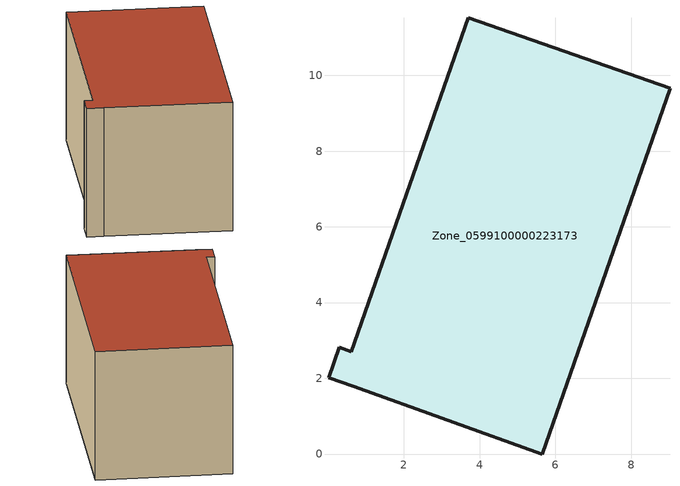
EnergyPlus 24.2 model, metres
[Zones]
Zone_0599100000223173
 floor ground (C_G): 9.03,9.66 5.66,0 0.67,1.79 0.01,2.01 0.29,2.82 0.61,2.7 3.7,11.52 z0
 wall outside (C_F): 0.61,2.7 0.29,2.82 0.01,2.01 0.67,1.79 5.66,0 9.03,9.66 3.7,11.52 0.61,2.7 z0:5.68
 roof outside (C_R): 0.67,1.79 5.66,0 9.03,9.66 3.7,11.52 0.61,2.7 0.29,2.82 0.01,2.01 z5.68
[BUILDING]
Pand.0599100000223173: North Axis=0; Terrain=City; Loads Convergence Tolerance Value=0.04; Temperature Convergence Tolerance Value=0.4; Solar Distribution=FullExterior; Maximum Number of Warmup Days=25; Minimum Number of Warmup Days=1
[Site:Location]
Rotterdam.The.Hague.AP_ZH_NLD Design_Conditions: Latitude=51.96; Longitude=4.45; Time Zone=1; Elevation=-4.5
[SITE:GROUNDTEMPERATURE:BUILDINGSURFACE]
18, 18, 18, 18, 18, 18, 18, 18, 18, 18, 18, 18
[MATERIAL] Thermal Absorptance=0.9; Solar Absorptance=0.7; Visible Absorptance=0.7
Name | Roughness | Thickness | Conductivity | Density | Specific Heat
G.TC.1992-2005 | MediumSmooth | 0.15 | 0.06 | 540 | 1210
F.TC.1992-2005 | Rough | 0.3 | 0.12 | 1920 | 840
R.TC.1992-2005 | MediumRough | 0.2 | 0.08 | 1500 | 1000
[CONSTRUCTION]
C_G: G.TC.1992-2005
C_F: F.TC.1992-2005
C_R: R.TC.1992-2005
[ZONE]
Zone_0599100000223173: Type=1; Multiplier=1; Ceiling Height=Autocalculate; Volume=Autocalculate; Floor Area=autocalculate; Part of Total Floor Area=Yes
[ZONEINFILTRATION:DESIGNFLOWRATE]
Infil_Zone_0599100000223173: Zone or ZoneList or Space or SpaceList=Zone_0599100000223173; Schedule=AlwaysOn; Design Flow Rate Calculation Method=Flow/Area; Flow Rate per Floor Area=0.0015; Constant Term Coefficient=1; Temperature Term Coefficient=0; Velocity Term Coefficient=0; Velocity Squared Term Coefficient=0
[HVACTEMPLATE:ZONE:IDEALLOADSAIRSYSTEM]
Zone_0599100000223173: Maximum Heating Supply Air Temperature=50; Minimum Cooling Supply Air Temperature=13; Maximum Heating Supply Air Humidity Ratio=0.0156; Minimum Cooling Supply Air Humidity Ratio=0.0077; Heating Limit=NoLimit; Cooling Limit=NoLimit; Dehumidification Control Type=ConstantSensibleHeatRatio; Cooling Sensible Heat Ratio=0.7; Dehumidification Setpoint=60; Humidification Control Type=None; Humidification Setpoint=30; Outdoor Air Method=None; Outdoor Air Flow Rate per Person=0.00944; Outdoor Air Flow Rate per Zone Floor Area=0; Outdoor Air Flow Rate per Zone=0; Demand Controlled Ventilation Type=None; Outdoor Air Economizer Type=NoEconomizer; Heat Recovery Type=None; Sensible Heat Recovery Effectiveness=0.7; Latent Heat Recovery Effectiveness=0.65
[ZONECONTROL:THERMOSTAT]
ThermostatControl_Zone_0599100000223173: Zone or ZoneList=Zone_0599100000223173; Control Type Schedule=DualSetpointControlType; Control 1=Thermostat_Zone_0599100000223173; Temperature Difference Between Cutout And Setpoint=0
[THERMOSTATSETPOINT:DUALSETPOINT]
Thermostat_Zone_0599100000223173: Heating Setpoint Temperature Schedule=HeatingSetpoint_Zone_0599100000223173; Cooling Setpoint Temperature Schedule=CoolingSetpoint_Zone_0599100000223173
[SCHEDULE:COMPACT]
HeatingSetpoint_Zone_0599100000223173: Through: 12/31, For: AllDays, Until: 24:00, 21
CoolingSetpoint_Zone_0599100000223173: Through: 12/31, For: AllDays, Until: 24:00, 24
DualSetpointControlType: Through: 12/31, For: AllDays, Until: 24:00, 4
AlwaysOn: Through: 12/31, For: AllDays, Until: 24:00, 1
